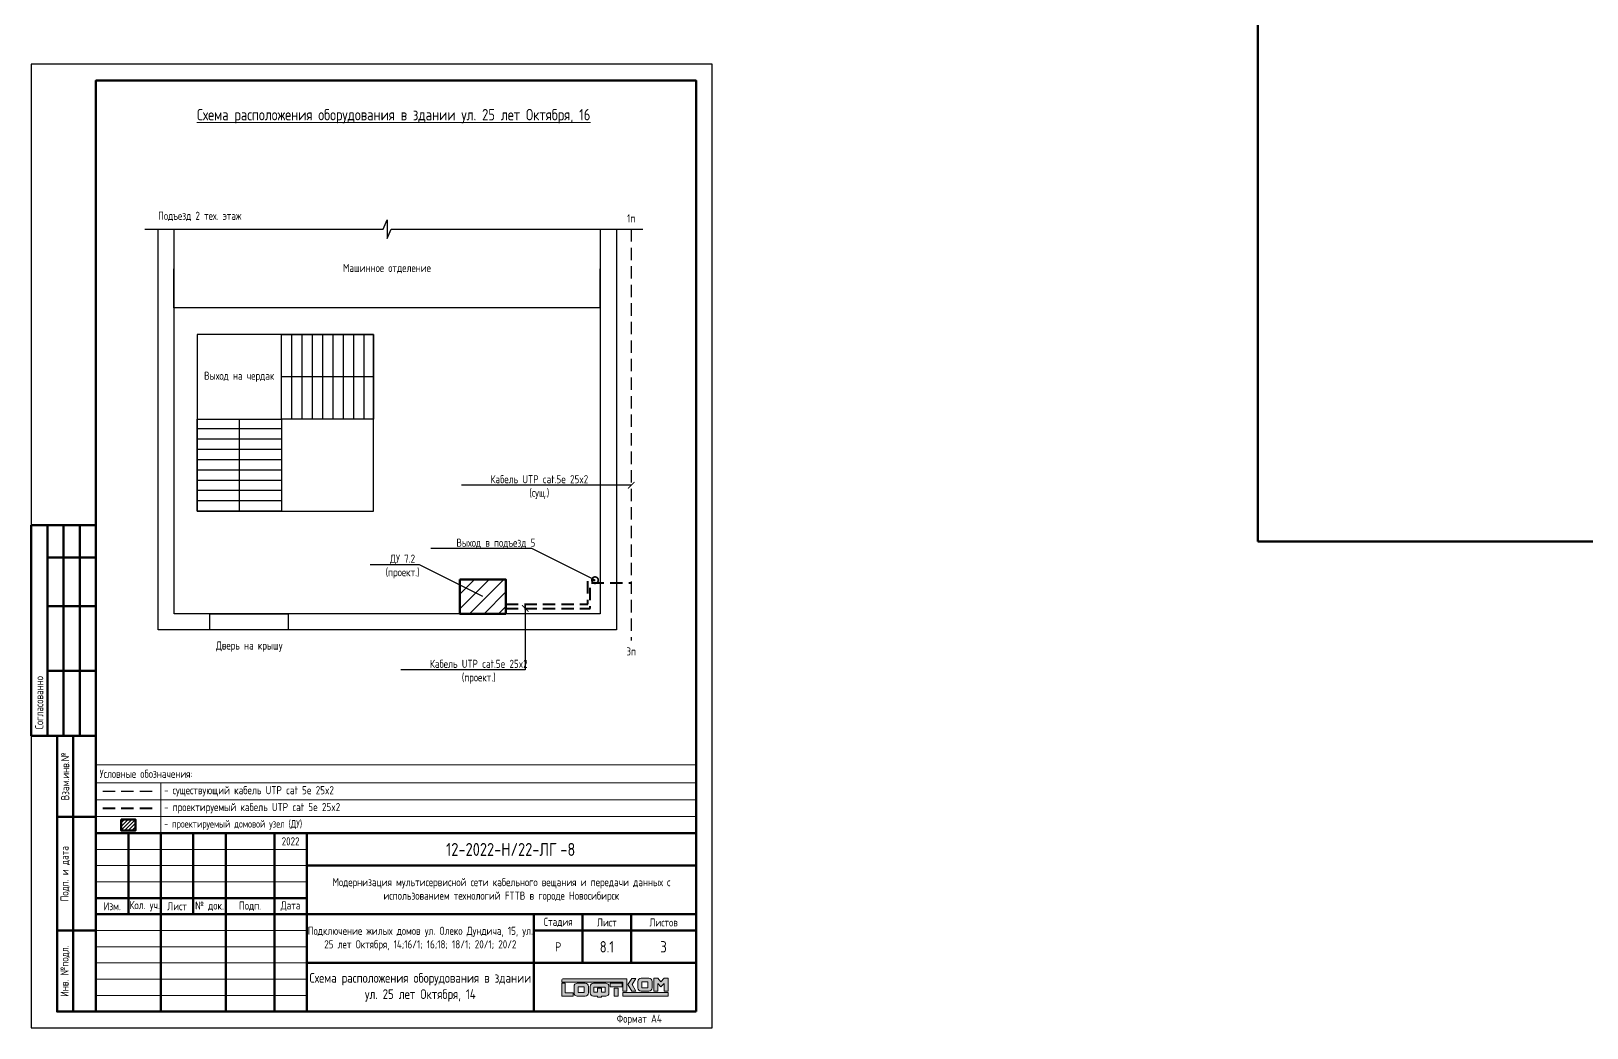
# Model space of a CAD drawing. Header units: millimetres. Extents: x -211 to 10565, y -2293 to 2244.
# Drawn here: x 3569.3 to 4048.9, y -516.9 to -209.7 of the extents above; entities that cross this region are included whole.
import ezdxf
from ezdxf import colors
from ezdxf.entities.mleader import LeaderData, LeaderLine
from ezdxf.math import Vec2, Vec3

# ---------------------------------------------------------------- set-up
doc = ezdxf.new("R2010")
doc.units = ezdxf.units.MM
doc.linetypes.add('штриховая', pattern=[19.05, 12.7, -6.35])
doc.layers.add('(034) Оформление_0', color=7, linetype='Continuous', lineweight=9)
doc.layers.add('Домофония схемы', color=7, linetype='Continuous', lineweight=40)
doc.layers.add('_Проектируемое оборудование_кабели', color=7, linetype='Continuous', lineweight=50, true_color=0x000000)
for name, color, linetype in [('_Существующее оборудование_кабели', 7, 'Continuous'), ('PDF _Геометрия', 7, 'Continuous'), ('Выноски и подписи', 7, 'Continuous'), ('Планы', 7, 'Continuous')]:
    doc.layers.add(name, color=color, linetype=linetype)
doc.layers.add('ВЭ', color=7, linetype='Continuous', plot=False)
doc.styles.get("Standard").update_dxf_attribs({"font": 'gost.TTF'})

# ---------------------------------------------------------------- blocks, each defined once
blk = doc.blocks.new('*T407')
at = {"layer": 'Defpoints', "color": 8, "linetype": 'ByBlock', "lineweight": 0, "transparency": 16777216}
for p, q in [((0, 0), (185, 0)), ((0, 0), (0, -21.09)), ((185, 0), (185, -21.09)), ((0, -5.59), (185, -5.59)), ((20, -5.59), (20, -21.09)), ((0, -10.78), (185, -10.78)), ((0, -15.97), (185, -15.97)), ((0, -21.09), (185, -21.09))]:
    blk.add_line(p, q, dxfattribs=at)
at = {"color": 0, "transparency": 16777216, "attachment_point": 4}
for s, insert, char_height, width in [('{\\C256;Условные обозначения:}', (1.13, -2.79), 2.5, 182.7483), ('- существующий кабель {\\C256;UTP cat 5e 25x2}', (20.98, -8.18), 2.5074, 163.0306), ('- проектируемый кабель {\\C256;UTP cat 5e 25x2}', (20.98, -13.38), 2.5074, 163.0306), ('{\\C256;- проектируемый домовой узел (ДУ)}', (21, -18.53), 2.3, 163)]:
    blk.add_mtext(s, dxfattribs=dict(at, insert=insert, char_height=char_height, width=width))
blk = doc.blocks.new('*T447')
at = {"layer": '(034) Оформление_0', "lineweight": 60, "transparency": 16777216}
for p, q in [((0, 0), (185, 0)), ((0, 0), (0, -55)), ((10, 0), (10, -25)), ((20, 0), (20, -55)), ((30, 0), (30, -25)), ((40, 0), (40, -55)), ((55, 0), (55, -55)), ((65, 0), (65, -55)), ((185, 0), (185, -55)), ((65, -10), (185, -10)), ((0, -20), (65, -20)), ((0, -25), (185, -25)), ((135, -25), (135, -55)), ((150, -25), (150, -40)), ((165, -25), (165, -40)), ((135, -30), (185, -30)), ((65, -40), (185, -40)), ((0, -55), (185, -55))]:
    blk.add_line(p, q, dxfattribs=at)
at = {"layer": '(034) Оформление_0', "transparency": 16777216}
for p, q in [((0, -5), (65, -5)), ((0, -10), (65, -10)), ((0, -15), (65, -15)), ((0, -30), (65, -30)), ((0, -35), (65, -35)), ((0, -40), (65, -40)), ((0, -45), (65, -45)), ((0, -50), (65, -50))]:
    blk.add_line(p, q, dxfattribs=at)
at = {"layer": '(034) Оформление_0', "color": 0, "lineweight": 60, "transparency": 16777216, "attachment_point": 5}
for s, insert, char_height, width in [('2022', (60, -2.5), 2.5, 10), ('{\\fGOST|b0|i0|c0;12-2022-Н/22-ЛГ', (125, -5), 4, 120), ('{\\fGOST|b0|i0|c0;Модернизация мультисервисной сети кабельного вещания и передачи данных с использованием технологий FTTB в городе Новосибирск', (125, -17.5), 2.5, 120), ('Изм.', (5, -22.5), 2.5, 10), ('Кол. уч.', (15, -22.5), 2.5, 10), ('Лист', (25, -22.5), 2.5, 10), ('№ док.', (35, -22.5), 2.5, 10), ('Подп.', (47.5, -22.5), 2.5, 15), ('Дата', (60, -22.5), 2.5, 10), ('Стадия', (142.5, -27.5), 2.5, 15), ('Лист', (157.5, -27.5), 2.5, 15), ('Листов', (175, -27.5), 2.5, 20), ('{\\fGOST|b0|i0|c0;Подключение жилых домов ул. Олеко Дундича, 15, ул. 25 лет Октября, 14;16/1; 16;18; 18/1; 20/1; 20/2', (100, -32.5), 2.5, 70), ('Р', (142.5, -35), 2.82, 15), ('{\\fGOST|b0|i0|c0;', (160, -47.5), 3, 50)]:
    blk.add_mtext(s, dxfattribs=dict(at, insert=insert, char_height=char_height, width=width))
blk = doc.blocks.new('*U446')
at = {"layer": '(034) Оформление_0'}
h = blk.add_hatch(color=256, dxfattribs=at)
h.dxf.hatch_style = 1
edge = h.paths.add_edge_path()
edge.add_arc((-16.96, 7.3), 1, 180, 270, ccw=False)
edge.add_line((-17.96, 7.3), (-17.96, 9.28))
edge.add_arc((-16.96, 9.28), 1, 90, 180, ccw=False)
edge.add_line((-16.96, 10.28), (-14.55, 10.28))
edge.add_arc((-14.55, 9.28), 1, 0, 90, ccw=False)
edge.add_line((-13.55, 9.28), (-13.55, 7.3))
edge.add_arc((-14.55, 7.3), 1, -90, 0, ccw=False)
edge.add_line((-14.55, 6.3), (-16.96, 6.3))
edge = h.paths.add_edge_path()
edge.add_line((-30.35, 4.79), (-31.65, 4.79))
edge.add_arc((-31.65, 5.79), 1, 180, 270, ccw=False)
edge.add_line((-32.65, 5.79), (-32.65, 7.76))
edge.add_arc((-31.65, 7.76), 1, 90, 180, ccw=False)
edge.add_line((-31.65, 8.76), (-27.84, 8.76))
edge.add_arc((-27.84, 7.76), 1, 0, 90, ccw=False)
edge.add_line((-26.84, 7.76), (-26.84, 5.79))
edge.add_arc((-27.84, 5.79), 1, 270, 360, ccw=False)
edge.add_line((-27.84, 4.79), (-29.13, 4.79))
edge.add_line((-29.13, 4.79), (-29.13, 4.46))
edge.add_line((-29.13, 4.46), (-30.35, 4.46))
edge.add_line((-30.35, 4.46), (-30.35, 4.79))
edge = h.paths.add_edge_path()
edge.add_arc((-36.61, 5.79), 1, 180, 270, ccw=False)
edge.add_line((-37.61, 5.79), (-37.61, 7.76))
edge.add_arc((-36.61, 7.76), 1, 90, 180, ccw=False)
edge.add_line((-36.61, 8.76), (-34.2, 8.76))
edge.add_arc((-34.2, 7.76), 1, 0, 90, ccw=False)
edge.add_line((-33.2, 7.76), (-33.2, 5.79))
edge.add_arc((-34.2, 5.79), 1, -90, 0, ccw=False)
edge.add_line((-34.2, 4.79), (-36.61, 4.79))
h.paths.add_polyline_path([(-12.99, 6.29), (-11.77, 6.29), (-11.77, 8.73), (-10.81, 7.61), (-9.85, 8.73), (-9.85, 6.29), (-8.63, 6.29), (-8.63, 10.28), (-9.86, 10.28), (-10.81, 9.16), (-11.76, 10.28), (-12.99, 10.28)])
h.paths.add_polyline_path([(-22.53, 5.91), (-8.58, 5.91), (-8.58, 4.79), (-22.53, 4.79)])
h.paths.add_polyline_path([(-16.69, 7.39), (-14.82, 7.39), (-14.82, 9.19), (-16.69, 9.19)], flags=16)
h.paths.add_polyline_path([(-18.51, 10.18), (-19.71, 8.39), (-18.51, 6.3), (-19.78, 6.3), (-20.98, 8.39), (-19.78, 10.18)])
h.paths.add_polyline_path([(-25.24, 7.22), (-24.02, 7.22), (-24.02, 4.79), (-25.24, 4.79)])
h.paths.add_polyline_path([(-26.5, 8.76), (-22.76, 8.76), (-22.76, 7.65), (-26.5, 7.65)], flags=17)
h.paths.add_polyline_path([(-29.13, 5.97), (-28.02, 5.97), (-28.02, 7.58), (-31.47, 7.58), (-31.47, 5.97), (-30.35, 5.97), (-30.35, 7.22), (-29.13, 7.22)], flags=16)
h.paths.add_polyline_path([(-36.34, 5.87), (-34.47, 5.87), (-34.47, 7.68), (-36.34, 7.68)], flags=16)
h.paths.add_polyline_path([(-40.34, 8.76), (-40.34, 5.84), (-37.9, 5.84), (-37.9, 4.79), (-41.42, 4.79), (-41.42, 8.76)])
edge = h.paths.add_edge_path()
edge.add_line((-22.53, 9.12), (-41.42, 9.12))
edge.add_line((-41.42, 9.12), (-41.42, 9.65))
edge.add_arc((-40.92, 9.65), 0.5, 90, 180, ccw=False)
edge.add_line((-40.92, 10.15), (-21.29, 10.15))
edge.add_line((-21.29, 10.15), (-21.29, 6.3))
edge.add_line((-21.29, 6.3), (-22.53, 6.3))
edge.add_line((-22.53, 6.3), (-22.53, 9.12))
for points in [[(-22.53, 9.12), (-41.42, 9.12), (-41.42, 9.65, -0.414214), (-40.92, 10.15), (-21.29, 10.15)], [(-16.96, 6.3, -0.414214), (-17.96, 7.3), (-17.96, 9.28, -0.414214), (-16.96, 10.28), (-14.55, 10.28, -0.414214), (-13.55, 9.28), (-13.55, 7.3, -0.414214), (-14.55, 6.3), (-16.96, 6.3)], [(-36.61, 4.79, -0.414214), (-37.61, 5.79), (-37.61, 7.76, -0.414214), (-36.61, 8.76), (-34.2, 8.76, -0.414214), (-33.2, 7.76), (-33.2, 5.79, -0.414214), (-34.2, 4.79), (-36.61, 4.79)]]:
    blk.add_lwpolyline(points, format="xyb", dxfattribs=at)
for points in [[(-21.29, 10.15), (-21.29, 6.3), (-22.53, 6.3), (-22.53, 9.12)], [(-40.34, 8.76), (-40.34, 5.84), (-37.9, 5.84), (-37.9, 4.79), (-41.42, 4.79), (-41.42, 8.76), (-40.34, 8.76)]]:
    blk.add_lwpolyline(points, dxfattribs=at)
for points in [[(-18.51, 10.18), (-19.71, 8.39), (-18.51, 6.3), (-19.78, 6.3), (-20.98, 8.39), (-19.78, 10.18)], [(-12.99, 6.29), (-11.77, 6.29), (-11.77, 8.73), (-10.81, 7.61), (-9.85, 8.73), (-9.85, 6.29), (-8.63, 6.29), (-8.63, 10.28), (-9.86, 10.28), (-10.81, 9.16), (-11.76, 10.28), (-12.99, 10.28)], [(-36.34, 5.87), (-34.47, 5.87), (-34.47, 7.68), (-36.34, 7.68)], [(-29.13, 5.97), (-28.02, 5.97), (-28.02, 7.58), (-31.47, 7.58), (-31.47, 5.97), (-30.35, 5.97), (-30.35, 7.22), (-29.13, 7.22)], [(-26.5, 8.76), (-22.76, 8.76), (-22.76, 7.65), (-26.5, 7.65)], [(-25.24, 7.22), (-24.02, 7.22), (-24.02, 4.79), (-25.24, 4.79)], [(-22.53, 5.91), (-8.58, 5.91), (-8.58, 4.79), (-22.53, 4.79)], [(-16.69, 7.39), (-14.82, 7.39), (-14.82, 9.19), (-16.69, 9.19)]]:
    blk.add_lwpolyline(points, close=True, dxfattribs=at)
blk.add_lwpolyline([(-30.35, 4.79), (-31.65, 4.79, -0.414214), (-32.65, 5.79), (-32.65, 7.76, -0.414214), (-31.65, 8.76), (-27.84, 8.76, -0.414214), (-26.84, 7.76), (-26.84, 5.79, -0.414214), (-27.84, 4.79), (-29.13, 4.79), (-29.13, 4.46), (-30.35, 4.46)], format="xyb", close=True, dxfattribs=at)
blk.add_blockref('*T447', (-185, 55))
blk = doc.blocks.new('*T392')
at = {"layer": '(034) Оформление_0', "color": 0, "lineweight": 50, "transparency": 16777216}
for p, q in [((0, 0), (0, 65)), ((0, 65), (20, 65)), ((5, 0), (5, 65)), ((10, 0), (10, 65)), ((15, 0), (15, 65)), ((20, 0), (20, 65)), ((5, 55), (20, 55)), ((5, 40), (20, 40)), ((5, 20), (20, 20)), ((0, 0), (20, 0))]:
    blk.add_line(p, q, dxfattribs=at)
at = {"layer": '(034) Оформление_0', "color": 0, "transparency": 16777216, "insert": (2.5, 2), "char_height": 2.5, "width": 61, "attachment_point": 4, "rotation": 90}
blk.add_mtext('Согласованно', dxfattribs=at)
blk = doc.blocks.new('*U391')
at = {"layer": '(034) Оформление_0', "lineweight": 60}
for p, q in [((20, 90), (8, 90)), ((13, 5), (13, 90)), ((20, 65), (8, 65)), ((20, 30), (8, 30))]:
    blk.add_line(p, q, dxfattribs=at)
at = {"layer": '(034) Оформление_0'}
blk.add_lwpolyline([(210, 297), (0, 297), (0, 0), (210, 0)], close=True, dxfattribs=at)
at = {"layer": '(034) Оформление_0', "lineweight": 60}
for points in [[(205, 5), (205, 292), (20, 292), (20, 5)], [(20, 90), (8, 90), (8, 5), (20, 5)]]:
    blk.add_lwpolyline(points, close=True, dxfattribs=at)
for name, p in [('*T392', (0, 90)), ('*U446', (205, 5))]:
    blk.add_blockref(name, p)
at = {"layer": '(034) Оформление_0', "char_height": 2.5, "attachment_point": 5, "rotation": 90}
for s, insert, width in [('Взам.инв.№', (10.5, 77.5), 25), ('Подп. и дата', (10.5, 47.5), 35), ('Инв. №подл.', (10.5, 17.5), 25)]:
    blk.add_mtext(s, dxfattribs=dict(at, insert=insert, width=width))
at = {"insert": (187.5, 2.5), "char_height": 2.5, "width": 35, "attachment_point": 5}
blk.add_mtext('Формат А4', dxfattribs=at)
blk = doc.blocks.new('_None')
blk = doc.blocks.new('_ArchTick')
at = {"color": 0, "const_width": 0.15}
blk.add_lwpolyline([(-0.5, -0.5), (0.5, 0.5)], dxfattribs=at)
blk = doc.blocks.new('_DotSmall')
at = {"color": 0, "linetype": 'ByBlock', "const_width": 0.5}
blk.add_lwpolyline([(-0.0625, 0, 1), (0.0625, 0, 1)], format="xyb", close=True, dxfattribs=at)

msp = doc.modelspace()

# ---------------------------------------------------------------- hatches: boundary and pattern name
h = msp.add_hatch()
h.set_pattern_fill('ANSI31', color=256, angle=45)
h.set_pattern_definition([(90, (3941.788, 2668.284), (-3.175, 8e-16), [])])
h.paths.add_polyline_path([(3674.84, -303.24), (3674.84, -329.24), (3646.44, -329.24), (3646.44, -303.24)])
h = msp.add_hatch()
h.set_pattern_fill('ANSI31', color=256, angle=135)
h.set_pattern_definition([(180, (648.9172, -62.2922), (-2e-16, -3.175), [])])
h.paths.add_polyline_path([(3620.44, -329.24), (3646.44, -329.24), (3646.44, -357.64), (3620.44, -357.64)])
h = msp.add_hatch()
h.set_pattern_fill('ANSI31', color=256)
h.set_pattern_definition([(45, (840, -83.6558), (-2.245064, 2.245064), [])])
h.paths.add_polyline_path([(3701.44, -378.68), (3715.63, -378.68), (3715.63, -389.24), (3701.44, -389.24)])
h = msp.add_hatch()
h.set_pattern_fill('ANSI31', color=256, scale=0.25)
h.set_pattern_definition([(45, (2219.6395, -228.1784), (-0.561266, 0.561266), [])])
h.paths.add_polyline_path([(3597.04, -452.72), (3601.51, -452.72), (3601.51, -456.05), (3597.04, -456.05)])

# ---------------------------------------------------------------- linework, layer by layer
for points in [[(3749.75, -270.72), (3749.75, -394.24), (3608.4, -394.24), (3608.4, -270.72)], [(3744.75, -270.72), (3744.59, -295.02), (3613.24, -295.02), (3613.4, -270.72)], [(3744.75, -270.72), (3744.75, -389.24), (3613.4, -389.24), (3613.4, -270.72)], [(3674.84, -316.24), (3646.44, -316.24)], [(3633.44, -329.24), (3633.44, -357.64)]]:
    msp.add_lwpolyline(points)
for points in [[(3620.44, -357.64), (3674.84, -357.64), (3674.84, -303.24), (3620.44, -303.24)], [(3674.84, -303.24), (3674.84, -329.24), (3646.44, -329.24), (3646.44, -303.24)], [(3620.44, -329.24), (3646.44, -329.24), (3646.44, -357.64), (3620.44, -357.64)], [(3624.39, -389.24), (3648.51, -389.24), (3648.51, -394.24), (3624.39, -394.24)]]:
    msp.add_lwpolyline(points, close=True)
at = {"layer": '_Проектируемое оборудование_кабели'}
for points in [[(3701.44, -378.68), (3715.63, -378.68), (3715.63, -389.24), (3701.44, -389.24)], [(3597.04, -452.72), (3601.51, -452.72), (3601.51, -456.05), (3597.04, -456.05)]]:
    msp.add_lwpolyline(points, close=True, dxfattribs=at)
at = {"layer": '_Существующее оборудование_кабели', "linetype": 'штриховая', "ltscale": 0.3, "flags": 128}
msp.add_lwpolyline([(3591.37, -443.99), (3607.19, -443.99)], dxfattribs=at)
at = {"layer": 'PDF _Геометрия', "lineweight": 50}
msp.add_lwpolyline([(3947.52, -366.97), (3947.52, -80.06), (4342.58, -80.06), (4342.58, -366.97)], close=True, dxfattribs=at)
at = {"layer": 'ВЭ'}
msp.add_lwpolyline([(3569.28, -516.91), (3779.28, -516.91), (3779.28, -219.91), (3569.28, -219.91)], close=True, dxfattribs=at)
at = {"layer": 'Домофония схемы', "color": 5, "linetype": 'штриховая', "ltscale": 0.3, "flags": 128}
for points in [[(3715.63, -386.35), (3740.91, -386.35), (3740.91, -378.91), (3743.15, -378.91)], [(3715.63, -387.61), (3741.65, -387.61), (3741.65, -379.78), (3754.3, -379.78)], [(3591.37, -449.19), (3607.19, -449.19)]]:
    msp.add_lwpolyline(points, dxfattribs=at)
at = {"layer": 'Планы'}
msp.add_lwpolyline([(3604.39, -270.72), (3677.82, -270.72), (3679.08, -267.8), (3679.08, -270.72), (3679.08, -273.65), (3680.33, -270.72), (3757.89, -270.72)], dxfattribs=at)

# ---------------------------------------------------------------- block references
for name, p in [('*U391', (3569.28, -516.91)), ('*T407', (3589.28, -435.81))]:
    msp.add_blockref(name, p)

# ---------------------------------------------------------------- texts
at = {"layer": '(034) Оформление_0', "attachment_point": 5}
for s, insert, char_height in [('{\\LСхема расположения оборудования в здании ул. 25 лет Октября, 16}', (3681.05, -235.91), 3.5), ('Подъезд 2 тех. этаж', (3621.27, -266.8), 2.5), ('1п', (3754.3, -267.4), 2.5), ('Машинное отделение', (3679, -282.87), 2.5), ('Дверь на крышу', (3636.53, -399.4), 2.5), ('3п', (3754.3, -400.88), 2.5)]:
    msp.add_mtext(s, dxfattribs=dict(at, insert=insert, char_height=char_height))
at = {"layer": '(034) Оформление_0'}
for s, insert, char_height, width, attachment_point in [('Выход на чердак', (3633.44, -316.24), 2.5, 26, 5), ('-8', (3732.43, -461.91), 4, 42.636, 4), ('8.1', (3746.78, -491.91), 3.5, 15, 5), ('3', (3764.28, -491.91), 3.5, 20, 5), ('Схема расположения оборудования в здании ул. 25 лет Октября, 14', (3689.28, -504.41), 3, 70, 5)]:
    msp.add_mtext(s, dxfattribs=dict(at, insert=insert, char_height=char_height, width=width, attachment_point=attachment_point))

# ---------------------------------------------------------------- leaders
at = {"layer": 'Выноски и подписи'}
ml = msp.add_multileader_mtext('Standard', dxfattribs=at)
ml.set_content('ДУ 7.2\\P(проект.)', color=256)
ml.set_leader_properties()
ml.set_arrow_properties(name='NONE')
ml.build(insert=Vec2(0, 0))
ml.multileader.update_dxf_attribs({"text_left_attachment_type": 6, "text_right_attachment_type": 6, "dogleg_length": 0, "arrow_head_size": 0.18})
ctx = ml.context
ctx.base_point, ctx.char_height, ctx.arrow_head_size, ctx.landing_gap_size, ctx.plane_origin = Vec3(3678.6, -374.17), 2.5, 0.18, 0, Vec3(3661.22, -364.03)
ctx.left_attachment, ctx.right_attachment, ctx.text_align_type = 6, 6, 1
notes = []
notes.append((ctx, [(1, (1, 1, 0), (3689.02, -374.17), (-1, 0), 0, [(0, [(3708.53, -383.96)], 0, [])])]))
ctx.mtext.insert, ctx.mtext.defined_height, ctx.mtext.alignment, ctx.mtext.flow_direction = Vec3(3683.81, -371.04), 11.09, 2, 5
for ctx, leaders in notes:
    for number, flags, end, landing, length, lines in leaders:
        leader = LeaderData()
        leader.index, (leader.has_last_leader_line, leader.has_dogleg_vector, leader.attachment_direction) = number, flags
        leader.last_leader_point, leader.dogleg_vector, leader.dogleg_length = Vec3(end), Vec3(landing), length
        for number, points, colour, breaks in lines:
            line = LeaderLine()
            line.index, line.vertices, line.color, line.breaks = number, Vec3.list(points), colors.encode_raw_color(colour), breaks
            leader.lines.append(line)
        ctx.leaders.append(leader)

# ---------------------------------------------------------------- next in the draw order: leaders
at = {"layer": 'Выноски и подписи', "linetype": 'Continuous', "ltscale": 5}
ml = msp.add_multileader_mtext('Standard', dxfattribs=at)
ml.set_content('Кабель UTP cat.5e 25x2\\P(сущ.)', color=256)
ml.set_leader_properties()
ml.set_arrow_properties(name='ARCHTICK')
ml.build(insert=Vec2(0, 0))
ml.multileader.update_dxf_attribs({"text_left_attachment_type": 6, "text_right_attachment_type": 6, "dogleg_length": 0, "arrow_head_size": 2})
ctx = ml.context
ctx.base_point, ctx.char_height, ctx.arrow_head_size, ctx.landing_gap_size, ctx.plane_origin = Vec3(3711.61, -349.68), 2.5, 2, 0, Vec3(3763.81, -349.14)
ctx.left_attachment, ctx.right_attachment, ctx.text_align_type = 6, 6, 1
notes = []
notes.append((ctx, [(0, (1, 1, 0), (3740.33, -349.68), (-1, 0), 0, [(0, [(3754.3, -349.68)], 0, [])])]))
ctx.mtext.insert, ctx.mtext.alignment, ctx.mtext.flow_direction = Vec3(3725.97, -346.55), 2, 5
ctx.mtext.has_bg_fill, ctx.mtext.bg_color, ctx.mtext.bg_scale_factor, ctx.mtext.bg_transparency, ctx.mtext.use_window_bg_color = 1, -1027028792, 1.5, 0, 1
ml = msp.add_multileader_mtext('Standard', dxfattribs=at)
ml.set_content('Кабель UTP cat.5e 25x2\\P(проект.)', color=256)
ml.set_leader_properties()
ml.set_arrow_properties(name='ARCHTICK')
ml.build(insert=Vec2(0, 0))
ml.multileader.update_dxf_attribs({"text_left_attachment_type": 6, "text_right_attachment_type": 6, "dogleg_length": 0, "arrow_head_size": 2})
ctx = ml.context
ctx.base_point, ctx.char_height, ctx.arrow_head_size, ctx.landing_gap_size, ctx.plane_origin = Vec3(3692.93, -406.57), 2.5, 2, 0, Vec3(3745.12, -399.39)
ctx.left_attachment, ctx.right_attachment, ctx.text_align_type = 6, 6, 1
notes.append((ctx, [(0, (1, 1, 0), (3721.65, -406.57), (-1, 0), 0, [(1, [(3721.65, -387.61), (3721.65, -386.35)], 0, [])])]))
ctx.mtext.insert, ctx.mtext.alignment, ctx.mtext.flow_direction = Vec3(3707.29, -403.45), 2, 5
ctx.mtext.has_bg_fill, ctx.mtext.bg_color, ctx.mtext.bg_scale_factor, ctx.mtext.bg_transparency, ctx.mtext.use_window_bg_color = 1, -1027028792, 1.5, 0, 1
for ctx, leaders in notes:
    for number, flags, end, landing, length, lines in leaders:
        leader = LeaderData()
        leader.index, (leader.has_last_leader_line, leader.has_dogleg_vector, leader.attachment_direction) = number, flags
        leader.last_leader_point, leader.dogleg_vector, leader.dogleg_length = Vec3(end), Vec3(landing), length
        for number, points, colour, breaks in lines:
            line = LeaderLine()
            line.index, line.vertices, line.color, line.breaks = number, Vec3.list(points), colors.encode_raw_color(colour), breaks
            leader.lines.append(line)
        ctx.leaders.append(leader)

# ---------------------------------------------------------------- next in the draw order: linework, layer by layer
at = {"layer": '_Существующее оборудование_кабели', "linetype": 'штриховая', "ltscale": 0.3, "flags": 128}
msp.add_lwpolyline([(3754.3, -270.72), (3754.3, -397.55)], dxfattribs=at)

# ---------------------------------------------------------------- next in the draw order: leaders
at = {"layer": 'Выноски и подписи'}
ml = msp.add_multileader_mtext('Standard', dxfattribs=at)
ml.set_content('Выход в подъезд 5', color=256)
ml.set_leader_properties()
ml.set_arrow_properties(name='DOTSMALL')
ml.build(insert=Vec2(0, 0))
ml.multileader.update_dxf_attribs({"text_left_attachment_type": 6, "text_right_attachment_type": 6, "dogleg_length": 0})
ctx = ml.context
ctx.base_point, ctx.char_height, ctx.landing_gap_size, ctx.plane_origin = Vec3(3701.5, -369.12), 2.5, 0, Vec3(3695.84, -358.99)
ctx.left_attachment, ctx.right_attachment, ctx.text_align_type = 6, 6, 1
notes = []
notes.append((ctx, [(1, (1, 1, 0), (3723.63, -369.12), (-1, 0), 0, [(0, [(3743.15, -378.91)], 0, [])])]))
ctx.mtext.insert, ctx.mtext.defined_height, ctx.mtext.alignment, ctx.mtext.flow_direction = Vec3(3712.57, -366.12), 11.09, 2, 5
for ctx, leaders in notes:
    for number, flags, end, landing, length, lines in leaders:
        leader = LeaderData()
        leader.index, (leader.has_last_leader_line, leader.has_dogleg_vector, leader.attachment_direction) = number, flags
        leader.last_leader_point, leader.dogleg_vector, leader.dogleg_length = Vec3(end), Vec3(landing), length
        for number, points, colour, breaks in lines:
            line = LeaderLine()
            line.index, line.vertices, line.color, line.breaks = number, Vec3.list(points), colors.encode_raw_color(colour), breaks
            leader.lines.append(line)
        ctx.leaders.append(leader)

doc.saveas('drawing.dxf')
